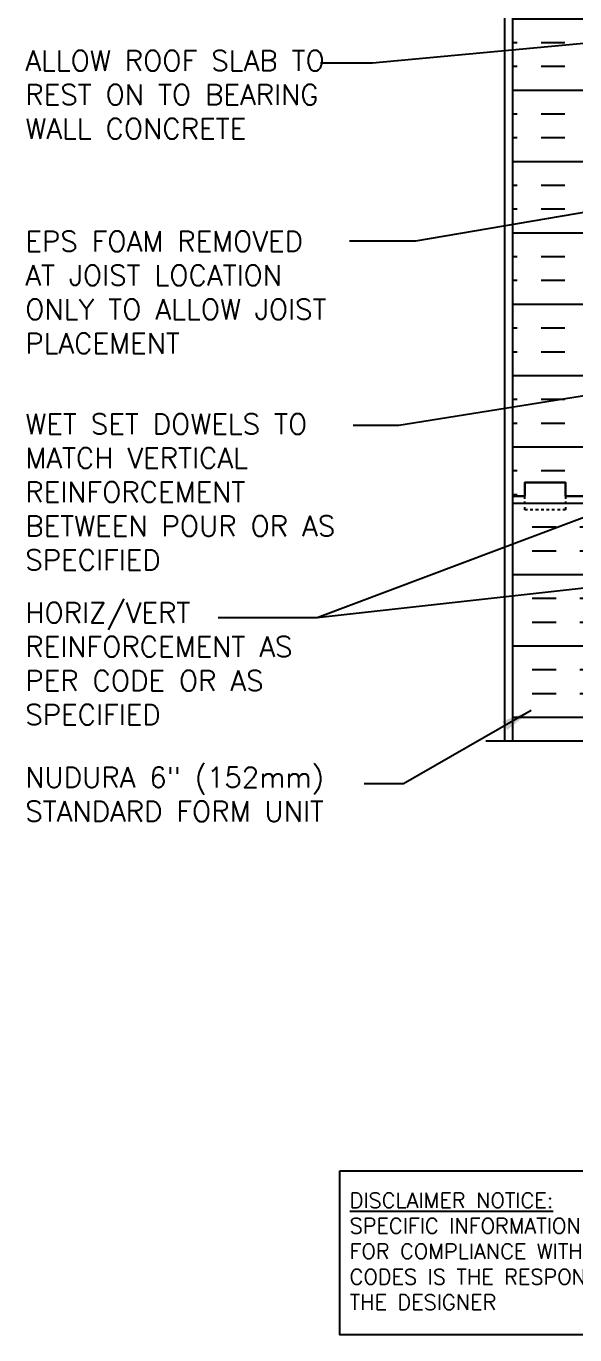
# Model space of a CAD drawing. Header units: inches. Extents: x 99.9 to 155, y 149 to 223.8.
# Drawn here: x 99.93 to 120.13, y 148.97 to 197.11 of the extents above; entities that cross this region are included whole.
import ezdxf

# ---------------------------------------------------------------- set-up
doc = ezdxf.new("R2010")
doc.units = ezdxf.units.IN
doc.header["$LTSCALE"] = 0.5
doc.header["$MEASUREMENT"] = 0
doc.linetypes.add('DASHED2', pattern=[0.375, 0.25, -0.125])
for name, color, linetype in [('HATCH', 12, 'Continuous'), ('LINE50', 5, 'Continuous'), ('LINE9', 9, 'Continuous'), ('TEXT', 4, 'Continuous')]:
    doc.layers.add(name, color=color, linetype=linetype)
doc.styles.add('DIM', font='romans.shx', dxfattribs={"width": 0.7})
doc.styles.add('ROMANS', font='romans.shx', dxfattribs={"height": 0.75})
doc.styles.get("Standard").update_dxf_attribs({"font": 'romans.shx', "height": 0.75})
doc.dimstyles.new('ext_12', dxfattribs={"dimscale": 12, "dimtxt": 0.075, "dimasz": 0.09375, "dimexe": 0.09375, "dimexo": 0.0625, "dimgap": 0.0625, "dimtad": 1, "dimdec": 1, "dimzin": 2, "dimdsep": 46, "dimlunit": 4, "dimtxsty": 'DIM', "dimcen": 0.09, "dimdle": 0.09375, "dimclrt": 4, "dimadec": 0, "dimazin": 0, "dimtfac": 1, "dimtdec": 1, "dimtmove": 2, "dimatfit": 3, "dimfxl": 1, "dimfrac": 2, "dimtolj": 1, "dimtzin": 0, "dimarcsym": 0})

msp = doc.modelspace()

# ---------------------------------------------------------------- hatches: boundary and pattern name
at = {"layer": 'HATCH'}
h = msp.add_hatch(dxfattribs=at)
h.set_pattern_fill('INSUL', color=256, scale=7, style=0)
h.set_pattern_definition([(0, (127.6306809056987, 186.8881439684376), (0, 2.625), []), (0, (127.6306809056987, 187.7631439684376), (0, 2.625), [0.875, -0.875]), (0, (127.6306809056987, 188.6381439684376), (0, 2.625), [0.875, -0.875])])
h.paths.add_polyline_path([(129.096723171679, 190.5745635818058), (126.4717231716788, 190.5745635818058), (126.4717231716788, 180.5745635818058), (129.0967231716789, 180.5745635818058)])
h.paths.add_polyline_path([(117.8467231716788, 179.8245635818072), (118.2842231716788, 179.8245635818072), (118.2842231716788, 180.3245635818072), (119.7842231716788, 180.3245635818072), (119.7842231716788, 179.8245635818072), (120.4717231716788, 179.8245635818072), (120.4717231716788, 197.8245635818072), (119.7842231716788, 197.8245635818072), (119.7842231716788, 198.3245635818072), (118.2842231716788, 198.3245635818072), (118.2842231716788, 197.8245635818072), (117.8467231716788, 197.8245635818072)])
h = msp.add_hatch(dxfattribs=at)
h.set_pattern_fill('INSUL', color=256, scale=7, style=0)
h.set_pattern_definition([(0, (-2805.689858539806, -235.1849504809045), (0, 2.625), []), (0, (-2805.689858539806, -234.3099504809045), (0, 2.625), [0.875, -0.875]), (0, (-2805.689858539806, -233.4349504809045), (0, 2.625), [0.875, -0.875])])
h.paths.add_polyline_path([(117.8467231716788, 170.8270731668233), (120.4717231716788, 170.8270731668233), (120.4717231716788, 179.8245635818072), (119.7842231716788, 179.8245635818072), (119.7842231716788, 180.3245635818072), (118.2842231716788, 180.3245635818072), (118.2842231716788, 179.8245635818072), (117.8467231716788, 179.8245635818072)])

# ---------------------------------------------------------------- linework, layer by layer
at = {"layer": 'LINE50'}
for p, q in [((117.8467231716788, 179.8245635818072), (117.8467231716788, 197.8245635818072)), ((117.8467231716788, 170.8270731668233), (117.8467231716788, 179.8245635818072))]:
    msp.add_line(p, q, dxfattribs=at)
for points in [[(120.4717231716788, 179.8245635818072), (119.7842231716788, 179.8245635818072), (119.7842231716788, 180.3245635818072), (118.2842231716788, 180.3245635818072), (118.2842231716788, 179.8245635818072), (117.8467231716788, 179.8245635818072)], [(117.8467231716788, 179.8245635818072), (118.2842231716788, 179.8245635818072), (118.2842231716788, 180.3245635818072), (119.7842231716788, 180.3245635818072), (119.7842231716788, 179.8245635818072), (120.4717231716788, 179.8245635818072)]]:
    msp.add_lwpolyline(points, dxfattribs=at)
at = {"layer": 'LINE9'}
for p, q in [((117.5342231716787, 206.8245635818072), (117.5342231716788, 170.8270731668233)), ((116.8467231716788, 170.8270731668233), (122.4717231716788, 170.8270731668233))]:
    msp.add_line(p, q, dxfattribs=at)
at = {"layer": 'LINE9', "linetype": 'DASHED2', "ltscale": 0.15}
msp.add_lwpolyline([(119.7842231716788, 179.8245635818072), (119.7842231716788, 179.8245635818072), (119.7842231716788, 179.3245635818072), (118.2842231716788, 179.3245635818072), (118.2842231716788, 179.8245635818072), (118.2842231716788, 179.8245635818072)], dxfattribs=at)
msp.add_lwpolyline([(119.7842231716788, 179.8245635818072), (119.7842231716788, 179.8245635818072), (119.7842231716788, 179.3245635818072), (118.2842231716788, 179.3245635818072), (118.2842231716788, 179.8245635818072), (118.2842231716788, 179.8245635818072)], dxfattribs=at)
at = {"layer": 'TEXT'}
msp.add_lwpolyline([(111.4706186923959, 155.0092042688312), (124.4541245193508, 155.0092042688312), (124.4541245193508, 148.9711620575479), (111.4706186923959, 148.9711620575479)], close=True, dxfattribs=at)

# ---------------------------------------------------------------- texts
at = {"layer": 'TEXT', "char_height": 0.75, "width": 12.44050920039331, "attachment_point": 1, "style": 'ROMANS'}
for s, insert in [('\\A1;{\\C4;ALLOW ROOF SLAB TO REST ON TO BEARING WALL CONCRETE}', (99.89341479968925, 196.223144312719)), ('\\A1;{\\C4;EPS FOAM REMOVED AT JOIST LOCATION ONLY TO ALLOW JOIST PLACEMENT}', (99.89341479968925, 189.5750210661623)), ('\\A1;{\\C4;WET SET DOWELS TO MATCH VERTICAL REINFORCEMENT BETWEEN POUR OR AS SPECIFIED}', (99.89341479968925, 182.8503879465306)), ('HORIZ/VERT REINFORCEMENT AS PER CODE OR AS SPECIFIED', (99.89341479968925, 175.9094490354424)), ('NUDURA 6" (152mm) STANDARD FORM UNIT', (99.89341479968925, 169.8531016314238))]:
    msp.add_mtext(s, dxfattribs=dict(at, insert=insert))
at = {"layer": 'TEXT', "insert": (111.8375660773197, 152.0431148982277), "char_height": 0.5625, "width": 14.00235015036683, "attachment_point": 4}
msp.add_mtext('{\\LDISCLAIMER NOTICE:}\\PSPECIFIC INFORMATION REQUIRED FOR COMPLIANCE WITH LOCAL CODES IS THE RESPONSIBILITY OF THE DESIGNER', dxfattribs=at)

# ---------------------------------------------------------------- leaders
at = {"layer": 'TEXT'}
for points in [[(124.4127685292429, 196.844183618353), (112.6832481851019, 195.7543032946343), (110.7630697777203, 195.7543032946343)], [(126.471723171679, 191.2955942169932), (114.2559849001603, 189.1997153419119), (111.829287205691, 189.1997153419119)], [(122.4485808306169, 183.8300454478295), (113.6509316591628, 182.4222334589791), (111.9635004402588, 182.4222334589791)], [(123.5098481970533, 180.1890652999576), (110.6424294203878, 175.3485091416874), (107.0005876831184, 175.3485091416874)], [(124.1901944767562, 176.8520872715134), (110.6424294203878, 175.3485091416874)], [(118.5256058624266, 171.9402492840895), (113.8144480318842, 169.2462811854554), (112.3668185328654, 169.2462811854554)]]:
    msp.add_leader(points, dimstyle='ext_12', override={"dimgap": 0.0625, "dimtad": 0}, dxfattribs=at)

doc.saveas('drawing.dxf')
